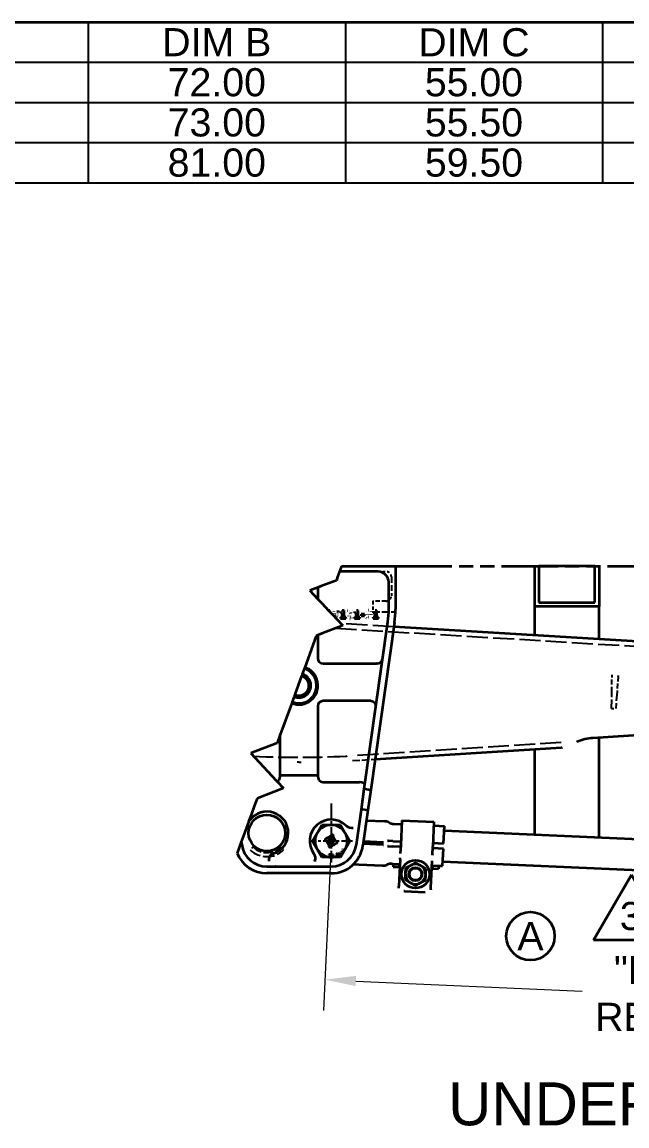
# Model space of a CAD drawing. Header units: inches. Extents: x 0 to 267, y 0 to 172.
# Drawn here: x 176.5 to 204.8, y 120.4 to 171.8 of the extents above; entities that cross this region are included whole.
import ezdxf
from ezdxf.enums import TextEntityAlignment as Align

# ---------------------------------------------------------------- set-up
doc = ezdxf.new("R2010")
doc.units = ezdxf.units.IN
doc.header["$LTSCALE"] = 8
doc.header["$MEASUREMENT"] = 0
for name, pattern in [('CHAIN', [0.7087, 0.4724, -0.0591, 0.1181, -0.0591]), ('DASHED', [0.2067, 0.1654, -0.0413]), ('DOUBLE_DASH_CHAIN', [1.2403, 0.6614, -0.0827, 0.1654, -0.0827, 0.1654, -0.0827])]:
    doc.linetypes.add(name, pattern=pattern)
for name, color, linetype, lineweight in [('Center Mark(Hutchens)', 7, 'Continuous', 25), ('Dimensions(Hutchens)', 7, 'Continuous', 25), ('Hidden Edges(Hutchens)', 7, 'DASHED', 25), ('Phantom Lines(Hutchens)', 7, 'DOUBLE_DASH_CHAIN', 70), ('Sketch Geometry(Hutchens)', 7, 'Continuous', 35), ('Symbols(Hutchens)', 7, 'Continuous', 25), ('Visible Edges(Hutchens)', 7, 'Continuous', 35)]:
    doc.layers.add(name, color=color, linetype=linetype, lineweight=lineweight)
doc.styles.add('Hutchens .164', font='ARIAL.TTF')
doc.styles.add('Hutchens .180', font='ARIAL.TTF')
doc.styles.add('Hutchens .25', font='ARIAL.TTF')
doc.dimstyles.new('HUTCHENS STD DIM X.XX', dxfattribs={"dimscale": 8, "dimtxt": 0.164, "dimasz": 0.18, "dimexe": 0.18, "dimexo": 0.0625, "dimgap": 0.09, "dimtad": 0, "dimtih": 1, "dimtoh": 1, "dimrnd": 1e-08, "dimzin": 4, "dimdsep": 46, "dimtxsty": 'Hutchens .164', "dimcen": 0.09, "dimclrd": 211, "dimclre": 211, "dimclrt": 7, "dimadec": 0, "dimazin": 1, "dimtfac": 0.762195, "dimtofl": 0, "dimtmove": 0, "dimatfit": 3, "dimfxl": 0, "dimtolj": 1, "dimtzin": 0, "dimlwd": 9, "dimlwe": 9, "dimarcsym": 0})

# ---------------------------------------------------------------- blocks, each defined once
blk = doc.blocks.new('Borders D-SIZE')
at = {"layer": 'Sketch Geometry(Hutchens)'}
blk.add_line((0.9537, 21.4797), (32.9537, 21.4797), dxfattribs=at)
at = {"layer": 'Symbols(Hutchens)', "color": 7}
for tag, height, style, p in [('PART_NO', 0.164, 'Hutchens .164', (33.0853, 2.8866)), ('REV', 0.18, 'Hutchens .180', (33.0853, 1.5662)), ('Sheet_number', 0.164, 'Hutchens .164', (33.1339, 1.1147)), ('SHTS_(TOTAL)', 0.164, 'Hutchens .164', (33.1339, 0.6452))]:
    blk.add_attdef(tag, text='', height=height, rotation=270, dxfattribs=dict(at, style=style)).set_placement(p, align=Align.MIDDLE_CENTER)
blk = doc.blocks.new('*D42')
at = {"layer": 'Defpoints', "color": 0, "linetype": 'Continuous'}
for p in [(190.966, 133.656), (219.844, 132.375), (219.557, 125.914)]:
    blk.add_point(p, dxfattribs=at)
at = {"layer": 'Dimensions(Hutchens)', "color": 211, "linetype": 'Continuous', "lineweight": 9}
for p, q in [((190.944, 133.157), (190.615, 125.758)), ((219.821, 131.875), (219.493, 124.476)), ((192.118, 127.132), (202.679, 126.664)), ((218.118, 125.978), (207.557, 126.447))]:
    blk.add_line(p, q, dxfattribs=at)
at = {"layer": 'Dimensions(Hutchens)', "color": 211, "linetype": 'Continuous'}
for points in [[(192.128, 127.372), (192.107, 126.893), (190.679, 127.196)], [(218.129, 126.218), (218.108, 125.739), (219.557, 125.914)]]:
    blk.add_solid(points, dxfattribs=at)
at = {"layer": 'Dimensions(Hutchens)', "color": 7, "linetype": 'Continuous', "lineweight": 9, "insert": (205.118, 126.555), "char_height": 1.312, "attachment_point": 5, "style": 'Hutchens .164'}
blk.add_mtext('\\A1; "F"\\PREF', dxfattribs=at)
blk = doc.blocks.new('Table1')
at = {"layer": 'Symbols(Hutchens)'}
for p, q in [((16.9537, 21.4797), (32.9537, 21.4797)), ((22.4537, 21.4797), (22.4537, 21.2456)), ((23.9537, 21.4797), (23.9537, 21.2456)), ((25.4537, 21.4797), (25.4537, 21.2456)), ((16.9537, 21.2456), (32.9537, 21.2456)), ((22.4537, 21.2456), (22.4537, 20.5434)), ((23.9537, 21.2456), (23.9537, 20.5434)), ((25.4537, 21.2456), (25.4537, 20.5434)), ((16.9537, 21.0115), (32.9537, 21.0115)), ((16.9537, 20.7774), (32.9537, 20.7774)), ((16.9537, 20.5434), (32.9537, 20.5434))]:
    blk.add_line(p, q, dxfattribs=at)
at = {"layer": 'Symbols(Hutchens)', "color": 7, "char_height": 0.164, "attachment_point": 7, "style": 'Hutchens .164'}
for s, insert in [('DIM B', (22.8854, 21.2806)), ('DIM C', (24.3791, 21.2778)), ('72.00', (22.9171, 21.0449)), ('55.00', (24.4171, 21.0449)), ('73.00', (22.9171, 20.8108)), ('55.50', (24.4171, 20.8108)), ('81.00', (22.9171, 20.5767)), ('59.50', (24.4171, 20.5767))]:
    blk.add_mtext(s, dxfattribs=dict(at, insert=insert))
blk = doc.blocks.new('FLAG')
at = {"layer": 'Sketch Geometry(Hutchens)'}
for p, q in [((-0.22, -0.1905), (0, 0.1905)), ((0, 0.1905), (0.22, -0.1905)), ((0.22, -0.1905), (-0.22, -0.1905))]:
    blk.add_line(p, q, dxfattribs=at)
at = {"layer": 'Symbols(Hutchens)', "color": 7, "style": 'Hutchens .164'}
blk.add_attdef('NO:', text='', height=0.164, dxfattribs=at).set_placement((-0.0034, -0.0497), align=Align.MIDDLE_CENTER)
blk = doc.blocks.new('REV FLAG')
at = {"layer": 'Sketch Geometry(Hutchens)'}
blk.add_circle((0, 0), 0.1409, dxfattribs=at)
at = {"layer": 'Symbols(Hutchens)', "color": 7, "style": 'Hutchens .164'}
blk.add_attdef('NO:', text='', height=0.164, dxfattribs=at).set_placement((0, 0), align=Align.MIDDLE_CENTER)

msp = doc.modelspace()

# ---------------------------------------------------------------- linework, layer by layer
at = {"layer": 'Center Mark(Hutchens)', "linetype": 'CHAIN', "ltscale": 0.190971}
msp.add_line((190.9658, 135.4079), (190.9658, 132.6563), dxfattribs=at)
at = {"layer": 'Center Mark(Hutchens)', "linetype": 'CHAIN', "ltscale": 0.138781}
msp.add_line((191.9658, 133.6563), (189.9658, 133.6563), dxfattribs=at)
at = {"layer": 'Hidden Edges(Hutchens)', "ltscale": 0.089183}
msp.add_line((193.1533, 146.2188), (193.5283, 146.2188), dxfattribs=at)
at = {"layer": 'Hidden Edges(Hutchens)', "ltscale": 0.208226}
msp.add_line((193.7783, 145.9688), (193.7783, 145.0938), dxfattribs=at)
at = {"layer": 'Hidden Edges(Hutchens)', "ltscale": 0.148704}
msp.add_line((193.5283, 144.8438), (192.9033, 144.8438), dxfattribs=at)
at = {"layer": 'Hidden Edges(Hutchens)', "ltscale": 0.118944}
msp.add_line((192.9033, 144.8438), (192.9033, 144.3438), dxfattribs=at)
at = {"layer": 'Hidden Edges(Hutchens)', "ltscale": 0.252454}
msp.add_line((192.9033, 144.3438), (193.9641, 144.3438), dxfattribs=at)
at = {"layer": 'Hidden Edges(Hutchens)', "ltscale": 0.747471}
msp.add_line((193.8942, 143.6459), (191.4266, 143.7935), dxfattribs=at)
at = {"layer": 'Hidden Edges(Hutchens)', "ltscale": 0.742459}
msp.add_line((191.1694, 143.5765), (208.327, 142.5498), dxfattribs=at)
at = {"layer": 'Hidden Edges(Hutchens)', "ltscale": 0.174616}
msp.add_line((204.065, 140.6199), (204.0735, 141.3362), dxfattribs=at)
at = {"layer": 'Hidden Edges(Hutchens)', "ltscale": 0.174961}
msp.add_line((204.3605, 141.3328), (204.3057, 140.617), dxfattribs=at)
at = {"layer": 'Hidden Edges(Hutchens)'}
for p, q in [((204.3605, 141.3329), (204.3605, 141.3328)), ((189.4658, 137.3282), (189.4662, 137.3282))]:
    msp.add_line(p, q, dxfattribs=at)
at = {"layer": 'Hidden Edges(Hutchens)', "ltscale": 0.321944}
msp.add_line((204.0558, 139.8364), (204.065, 140.6199), dxfattribs=at)
at = {"layer": 'Hidden Edges(Hutchens)', "ltscale": 0.322228}
msp.add_line((204.3057, 140.617), (204.2458, 139.8341), dxfattribs=at)
at = {"layer": 'Hidden Edges(Hutchens)', "ltscale": 0.045137}
msp.add_line((204.0558, 139.8364), (204.2458, 139.8341), dxfattribs=at)
at = {"layer": 'Hidden Edges(Hutchens)', "ltscale": 0.738648}
msp.add_line((201.7014, 138.2473), (191.949, 137.6377), dxfattribs=at)
at = {"layer": 'Hidden Edges(Hutchens)', "ltscale": 0.252094}
msp.add_line((191.9635, 137.4062), (193.0207, 137.4723), dxfattribs=at)
at = {"layer": 'Hidden Edges(Hutchens)', "ltscale": 0.044541}
for p, q in [((187.3195, 133.385), (187.1869, 133.2524)), ((188.7448, 133.2524), (188.6122, 133.385))]:
    msp.add_line(p, q, dxfattribs=at)
at = {"layer": 'Hidden Edges(Hutchens)', "ltscale": 0.401905, "flags": 128}
msp.add_lwpolyline([(204.0735, 141.3362), (204.0767, 141.4048)], dxfattribs=at)
at = {"layer": 'Hidden Edges(Hutchens)', "ltscale": 0.31875, "flags": 128}
msp.add_lwpolyline([(204.3605, 141.3329), (204.3768, 141.3838)], dxfattribs=at)
at = {"layer": 'Hidden Edges(Hutchens)', "ltscale": 0.187933, "flags": 128}
msp.add_lwpolyline([(202.4311, 138.2773), (202.4169, 138.2713)], dxfattribs=at)
at = {"layer": 'Hidden Edges(Hutchens)', "ltscale": 0.575253, "flags": 128}
msp.add_lwpolyline([(189.4658, 137.3282), (189.3866, 137.3283)], dxfattribs=at)
at = {"layer": 'Hidden Edges(Hutchens)', "ltscale": 0.755592, "flags": 128}
msp.add_lwpolyline([(189.4662, 137.3282), (189.5704, 137.3284)], dxfattribs=at)
at = {"layer": 'Hidden Edges(Hutchens)', "ltscale": 0.093397}
for centre, start, end in [((193.5283, 145.9688), 0, 90), ((193.5283, 145.0938), 270, 0)]:
    msp.add_arc(centre, 0.25, start, end, dxfattribs=at)
at = {"layer": 'Hidden Edges(Hutchens)', "ltscale": 0.698266}
msp.add_arc((189.4658, 177.3691), 39.8089, 266.9289, 273.57633, dxfattribs=at)
at = {"layer": 'Hidden Edges(Hutchens)', "ltscale": 0.341747}
msp.add_arc((187.9658, 134.0313), 0.9141, 225, 315, dxfattribs=at)
at = {"layer": 'Hidden Edges(Hutchens)', "ltscale": 0.411869}
msp.add_arc((187.9658, 134.0313), 1.1016, 225, 315, dxfattribs=at)
at = {"layer": 'Phantom Lines(Hutchens)', "lineweight": 35, "ltscale": 0.498836}
msp.add_line((193.9658, 146.4688), (253.3617, 146.4688), dxfattribs=at)
at = {"layer": 'Visible Edges(Hutchens)'}
for p, q in [((191.3577, 146.2188), (191.2667, 145.9688)), ((191.4487, 146.4688), (191.3577, 146.2188)), ((193.1533, 146.2188), (191.3577, 146.2188)), ((191.4487, 146.4688), (193.9658, 146.4688)), ((193.9658, 146.4688), (193.9658, 144.4688)), ((200.4658, 146.4688), (200.6533, 146.4688)), ((200.4658, 144.5938), (200.4658, 146.4688)), ((200.6533, 146.4688), (200.6533, 144.7813)), ((203.2783, 146.4688), (200.6533, 146.4688)), ((203.2783, 144.7813), (203.2783, 146.4688)), ((203.2783, 146.4688), (203.4658, 146.4688)), ((203.4658, 146.4688), (203.4658, 144.5938)), ((191.2095, 145.8116), (190.5283, 145.5476)), ((191.2667, 145.9688), (191.2095, 145.8116)), ((193.6533, 144.4688), (193.6533, 145.7188)), ((190.3408, 145.4749), (189.9705, 145.3314)), ((189.9705, 145.3314), (190.3408, 144.9403)), ((190.5283, 145.5476), (190.3408, 145.4749)), ((190.3408, 145.4749), (190.3408, 144.9403)), ((190.3408, 144.9403), (190.5283, 144.7423)), ((190.5283, 144.7423), (190.8454, 144.4074)), ((200.6533, 144.7813), (203.2783, 144.7813)), ((190.8454, 144.4074), (190.909, 144.3402)), ((190.909, 144.4074), (190.8454, 144.4074)), ((190.909, 144.3402), (190.909, 144.4074)), ((190.909, 144.3402), (191.0425, 144.1993)), ((191.0425, 144.1993), (191.2079, 144.0245)), ((191.291, 144.3336), (191.2977, 144.3336)), ((191.2977, 144.3336), (191.2977, 144.4071)), ((191.3956, 144.3564), (191.3956, 144.2953)), ((191.3956, 144.2953), (191.4746, 144.2953)), ((191.3956, 144.0968), (191.3956, 144.0315)), ((191.4746, 144.0968), (191.3956, 144.0968)), ((191.4746, 144.2953), (191.4746, 144.0968)), ((191.5661, 144.4074), (191.484, 144.4074)), ((191.5661, 144.0968), (191.5661, 144.4074)), ((191.6432, 144.0968), (191.5661, 144.0968)), ((191.6432, 144.0315), (191.6432, 144.0968)), ((191.7599, 144.2236), (191.7599, 144.222)), ((191.9149, 144.2345), (191.9149, 144.2357)), ((192.0526, 144.3564), (192.0526, 144.2953)), ((192.0526, 144.2953), (192.1316, 144.2953)), ((192.0526, 144.0968), (192.0526, 144.0315)), ((192.1316, 144.0968), (192.0526, 144.0968)), ((192.1316, 144.2953), (192.1316, 144.0968)), ((192.2231, 144.4074), (192.141, 144.4074)), ((192.2231, 144.0968), (192.2231, 144.4074)), ((192.3003, 144.0968), (192.2231, 144.0968)), ((192.3003, 144.0315), (192.3003, 144.0968)), ((192.3595, 144.2321), (192.3595, 144.1622)), ((192.5263, 144.2321), (192.3595, 144.2321)), ((192.3595, 144.1622), (192.5263, 144.1622)), ((192.5263, 144.1622), (192.5263, 144.2321)), ((192.932, 144.3564), (192.932, 144.2953)), ((192.932, 144.2953), (193.011, 144.2953)), ((192.932, 144.0968), (192.932, 144.0315)), ((193.011, 144.0968), (192.932, 144.0968)), ((193.011, 144.2953), (193.011, 144.0968)), ((193.1025, 144.4074), (193.0205, 144.4074)), ((193.1025, 144.0968), (193.1025, 144.4074)), ((193.1797, 144.0968), (193.1025, 144.0968)), ((193.1797, 144.0315), (193.1797, 144.0968)), ((203.4658, 144.5938), (200.4658, 144.5938)), ((200.4658, 143.2526), (200.4658, 144.5938)), ((203.4658, 143.0731), (203.4658, 144.5938)), ((191.5079, 143.7077), (190.5283, 143.328)), ((191.2079, 144.0245), (191.5079, 143.7077)), ((191.3956, 144.0315), (191.6432, 144.0315)), ((192.0526, 144.0315), (192.3003, 144.0315)), ((192.5095, 136.0897), (193.612, 143.8822)), ((193.9215, 143.8384), (192.8189, 136.0459)), ((192.932, 144.0315), (193.1797, 144.0315)), ((208.3408, 142.7813), (193.8942, 143.6459)), ((190.2689, 143.2275), (189.7314, 141.7506)), ((190.3408, 143.2553), (190.2689, 143.2275)), ((190.5283, 143.328), (190.3408, 143.2553)), ((190.3408, 143.2553), (190.3408, 142.1876)), ((189.7101, 141.6922), (189.62, 141.4445)), ((189.7314, 141.7506), (189.7101, 141.6922)), ((190.5908, 141.9376), (193.0844, 141.9376)), ((193.1198, 141.9376), (193.0844, 141.9376)), ((189.5875, 141.3552), (189.2705, 140.4844)), ((189.6083, 141.4123), (189.5875, 141.3552)), ((189.62, 141.4445), (189.6083, 141.4123)), ((189.1266, 140.0889), (188.5908, 138.617)), ((189.1478, 140.1473), (189.1266, 140.0889)), ((189.238, 140.395), (189.1478, 140.1473)), ((189.2497, 140.4272), (189.238, 140.395)), ((189.2705, 140.4844), (189.2497, 140.4272)), ((192.8014, 140.1876), (190.5908, 140.1876)), ((190.3408, 139.9376), (190.3408, 136.7251)), ((188.5908, 138.617), (188.4491, 138.2275)), ((188.5908, 136.7251), (188.5908, 138.617)), ((205.7858, 138.6208), (203.1849, 138.4582)), ((203.4658, 133.8223), (203.4658, 138.4758)), ((188.4033, 138.2097), (187.2101, 137.7473)), ((188.4491, 138.2275), (188.4033, 138.2097)), ((193.0207, 137.4723), (201.7159, 138.0157)), ((200.4658, 133.9554), (200.4658, 137.9376)), ((201.7313, 138.0224), (201.7325, 138.0229)), ((187.2101, 137.7473), (188.4033, 136.487)), ((188.4033, 136.487), (188.454, 136.4334)), ((188.454, 136.4334), (188.7475, 136.1235)), ((188.5908, 136.7251), (190.3408, 136.7251)), ((190.5908, 136.4063), (192.2838, 136.4063)), ((188.7475, 136.1235), (187.5085, 135.6433)), ((192.3742, 135.1334), (192.5095, 136.0897)), ((192.5095, 136.0897), (192.8189, 136.0459)), ((192.8189, 136.0459), (192.6836, 135.0897)), ((187.4209, 135.4025), (187.3747, 135.2758)), ((187.5085, 135.6433), (187.4209, 135.4025)), ((187.2322, 134.8843), (187.1464, 134.6484)), ((187.3747, 135.2758), (187.2322, 134.8843)), ((192.1416, 133.49), (192.3742, 135.1334)), ((192.6836, 135.0897), (192.3742, 135.1334)), ((192.6836, 135.0897), (192.451, 133.4462)), ((187.1238, 134.5862), (186.9536, 134.1187)), ((187.1464, 134.6484), (187.1238, 134.5862)), ((190.3163, 134.0313), (190.5328, 134.4063)), ((190.5328, 134.4063), (190.9658, 134.4063)), ((190.9658, 134.4063), (191.3988, 134.4063)), ((191.3988, 134.4063), (191.6154, 134.0313)), ((192.6167, 134.6171), (193.4467, 134.5802)), ((193.6742, 134.5145), (193.6558, 134.524)), ((193.8833, 134.4583), (194.2539, 134.4418)), ((194.2616, 134.6147), (194.2108, 133.4717)), ((194.2616, 134.6147), (195.7601, 134.5481)), ((195.7601, 134.5481), (195.7094, 133.4052)), ((195.7524, 134.3753), (196.2519, 134.3531)), ((196.2162, 133.5484), (196.2519, 134.3531)), ((186.9536, 134.1187), (186.7718, 133.6191)), ((190.0998, 133.6563), (190.3163, 134.0313)), ((190.8159, 133.8223), (190.6941, 133.752)), ((190.8738, 133.7845), (190.8586, 133.8109)), ((190.8856, 133.8265), (190.9009, 133.8001)), ((191.0188, 133.9395), (190.8971, 133.8692)), ((191.0612, 133.8566), (191.0653, 133.859)), ((191.187, 133.6388), (191.0612, 133.8566)), ((191.0768, 133.9017), (191.0615, 133.9281)), ((191.6154, 134.0313), (191.8319, 133.6563)), ((196.2426, 134.1429), (214.6307, 133.3267)), ((186.7718, 133.6191), (186.5781, 133.087)), ((186.7718, 133.6191), (186.79, 133.49)), ((190.3163, 133.2813), (190.0998, 133.6563)), ((190.6826, 133.7093), (190.6979, 133.6829)), ((190.7406, 133.6715), (190.7447, 133.6739)), ((190.7447, 133.6739), (190.8704, 133.4561)), ((190.8529, 133.7364), (190.8624, 133.7418)), ((190.8649, 133.7156), (190.8529, 133.7364)), ((190.8549, 133.411), (190.8701, 133.3846)), ((190.8704, 133.4561), (190.8663, 133.4537)), ((190.9128, 133.3731), (191.0346, 133.4435)), ((190.9436, 133.7887), (190.953, 133.7941)), ((190.953, 133.7941), (190.965, 133.7733)), ((190.9787, 133.5186), (190.9667, 133.5393)), ((190.9881, 133.524), (190.9787, 133.5186)), ((191.0461, 133.4862), (191.0308, 133.5126)), ((191.0579, 133.5282), (191.0731, 133.5018)), ((191.0667, 133.5971), (191.0787, 133.5763)), ((191.0787, 133.5763), (191.0693, 133.5709)), ((191.1158, 133.4903), (191.2376, 133.5606)), ((191.1911, 133.6412), (191.187, 133.6388)), ((191.249, 133.6033), (191.2338, 133.6298)), ((191.8319, 133.6563), (191.6154, 133.2813)), ((193.3982, 133.4858), (192.4625, 133.5274)), ((192.4801, 133.6517), (193.4037, 133.6107)), ((193.2109, 133.4941), (193.2164, 133.619)), ((193.3413, 133.6135), (193.3357, 133.4886)), ((193.5979, 133.4144), (193.6066, 133.414)), ((193.6253, 133.4132), (193.6066, 133.414)), ((193.6176, 133.6638), (193.609, 133.6642)), ((193.6176, 133.6638), (193.6364, 133.6629)), ((193.6253, 133.4132), (193.8365, 133.4038)), ((193.8475, 133.6536), (193.6364, 133.6629)), ((194.2071, 133.3874), (193.8365, 133.4038)), ((193.8475, 133.6536), (194.2182, 133.6371)), ((194.2105, 133.4642), (194.1933, 133.0764)), ((194.2108, 133.4717), (194.2105, 133.4642)), ((195.6918, 133.0099), (195.709, 133.3976)), ((196.2051, 133.2987), (195.7056, 133.3209)), ((195.7094, 133.4052), (195.709, 133.3976)), ((195.7167, 133.5706), (196.2162, 133.5484)), ((196.1694, 132.494), (196.2051, 133.2987)), ((190.5328, 132.9063), (190.3163, 133.2813)), ((190.9658, 132.9063), (190.5328, 132.9063)), ((190.932, 133.0357), (190.8559, 133.0357)), ((190.8559, 133.0357), (190.8559, 133.0216)), ((190.8559, 133.0216), (190.9178, 133.0216)), ((190.9178, 133.0216), (190.863, 132.9157)), ((190.863, 132.9157), (190.8801, 132.9157)), ((190.8801, 132.9157), (190.932, 133.0177)), ((190.932, 133.0177), (190.932, 133.0357)), ((191.3988, 132.9063), (190.9658, 132.9063)), ((191.0235, 133.0138), (191.0254, 133.003)), ((191.0254, 133.003), (191.0469, 133.0068)), ((191.0609, 132.9276), (191.0394, 132.9238)), ((191.0394, 132.9238), (191.0415, 132.9117)), ((191.0415, 132.9117), (191.0992, 132.9219)), ((191.0573, 133.0368), (191.0451, 133.0346)), ((191.0469, 133.0068), (191.0609, 132.9276)), ((191.0761, 132.9303), (191.0573, 133.0368)), ((191.0971, 132.934), (191.0761, 132.9303)), ((191.0992, 132.9219), (191.0971, 132.934)), ((191.2162, 132.9692), (191.2155, 132.9688)), ((191.2155, 132.9688), (191.222, 132.9548)), ((191.3298, 133.0856), (191.2905, 133.0628)), ((191.2905, 133.0628), (191.2978, 133.0502)), ((191.2978, 133.0502), (191.3371, 133.0729)), ((191.3371, 133.0729), (191.3298, 133.0856)), ((191.6154, 133.2813), (191.3988, 132.9063)), ((191.4604, 133.2687), (191.4735, 133.2577)), ((191.4735, 133.2577), (191.4741, 133.2584)), ((191.5341, 133.2036), (191.5471, 133.1927)), ((191.584, 133.2583), (191.5462, 133.2132)), ((191.5471, 133.1927), (191.5947, 133.2494)), ((191.5947, 133.2494), (191.584, 133.2583)), ((194.1812, 132.8031), (194.1255, 131.5488)), ((187.9658, 132.4688), (190.9658, 132.4688)), ((192.0066, 132.5761), (192.2627, 132.5648)), ((192.2627, 132.5648), (193.3551, 132.5163)), ((193.5875, 132.5616), (193.5684, 132.5537)), ((193.8007, 132.5991), (193.8594, 132.5965)), ((193.8594, 132.5965), (193.8535, 132.4616)), ((193.8535, 132.4616), (194.1344, 132.4492)), ((193.8594, 132.5965), (194.1404, 132.584)), ((194.1404, 132.584), (194.1344, 132.4492)), ((194.1344, 132.4492), (194.1654, 132.4478)), ((194.1714, 132.5827), (194.1404, 132.584)), ((194.4337, 132.1553), (194.4447, 132.4041)), ((194.4447, 132.4041), (194.6658, 132.519)), ((194.6658, 132.519), (194.7042, 132.539)), ((194.7042, 132.539), (194.9253, 132.6539)), ((194.9253, 132.6539), (195.1353, 132.5199)), ((195.1353, 132.5199), (195.1718, 132.4965)), ((195.1718, 132.4965), (195.3818, 132.3625)), ((195.3818, 132.3625), (195.3708, 132.1137)), ((195.624, 131.4823), (195.6797, 132.7366)), ((195.6639, 132.3813), (195.6642, 132.3813)), ((195.6642, 132.3813), (195.6954, 132.3799)), ((195.6699, 132.5161), (195.6702, 132.5161)), ((195.7014, 132.5147), (195.6702, 132.5161)), ((195.7014, 132.5147), (195.6954, 132.3799)), ((195.6954, 132.3799), (195.9764, 132.3674)), ((195.7014, 132.5147), (195.9823, 132.5023)), ((195.9823, 132.5023), (195.9764, 132.3674)), ((195.9823, 132.5023), (196.1694, 132.494)), ((196.1787, 132.7043), (214.5669, 131.8882)), ((190.9658, 132.1563), (187.9658, 132.1563)), ((194.4207, 131.8631), (194.4318, 132.112)), ((194.6307, 131.7291), (194.4207, 131.8631)), ((194.4318, 132.112), (194.4337, 132.1553)), ((195.3578, 131.8215), (195.1367, 131.7067)), ((195.3688, 132.0704), (195.3578, 131.8215)), ((195.3708, 132.1137), (195.3688, 132.0704)), ((194.1217, 131.4627), (194.1255, 131.5488)), ((194.3821, 131.3151), (195.3477, 131.2722)), ((194.6673, 131.7058), (194.6307, 131.7291)), ((194.8773, 131.5718), (194.6673, 131.7058)), ((195.0983, 131.6867), (194.8773, 131.5718)), ((195.1367, 131.7067), (195.0983, 131.6867)), ((195.6202, 131.3962), (195.624, 131.4823))]:
    msp.add_line(p, q, dxfattribs=at)
at = {"layer": 'Visible Edges(Hutchens)', "flags": 128}
for points in [[(191.0877, 144.3539), (191.0844, 144.3497)], [(191.1357, 144.1844), (191.1357, 144.1853)], [(191.1364, 144.2071), (191.1379, 144.2078)], [(191.1367, 144.2555), (191.1382, 144.2651)], [(191.1558, 144.1026), (191.1526, 144.1068)], [(191.1762, 144.216), (191.1789, 144.2159)], [(191.2172, 144.2813), (191.2147, 144.2813)], [(191.2175, 144.2035), (191.2195, 144.2017)], [(191.2196, 144.1026), (191.2191, 144.102)], [(191.2354, 144.4135), (191.2262, 144.4134)], [(191.2345, 144.3451), (191.2397, 144.345)], [(191.2348, 144.1546), (191.2347, 144.1467)], [(191.2868, 144.26), (191.2847, 144.2616)], [(191.2977, 144.4071), (191.2965, 144.4074)], [(191.3293, 144.1591), (191.3293, 144.1626)], [(191.4576, 144.3658), (191.456, 144.3651)], [(191.484, 144.4074), (191.4839, 144.4057)], [(191.6906, 144.1327), (191.6907, 144.1298)], [(191.7007, 144.3138), (191.701, 144.3052)], [(191.7368, 144.3849), (191.7334, 144.382)], [(191.7599, 144.222), (191.7553, 144.22)], [(191.7824, 144.1445), (191.7827, 144.1504)], [(191.7937, 144.3153), (191.7937, 144.3176)], [(191.8076, 144.2008), (191.812, 144.1989)], [(191.825, 144.2743), (191.8228, 144.2753)], [(191.8396, 144.415), (191.8326, 144.4149)], [(191.8396, 144.3512), (191.844, 144.3511)], [(191.8532, 144.1822), (191.8554, 144.1812)], [(191.8675, 144.257), (191.8613, 144.2593)], [(191.8766, 144.0968), (191.8742, 144.0953)], [(191.8864, 144.3092), (191.8862, 144.3042)], [(191.8946, 144.1318), (191.8945, 144.1283)], [(191.9149, 144.2357), (191.9207, 144.2385)], [(191.9426, 144.388), (191.94, 144.3897)], [(191.9778, 144.3202), (191.9777, 144.325)], [(191.9875, 144.1357), (191.9873, 144.144)], [(192.1146, 144.3658), (192.1131, 144.3651)], [(192.141, 144.4074), (192.1409, 144.4057)], [(192.5741, 144.219), (192.5741, 144.2139)], [(192.6072, 144.3649), (192.6044, 144.3607)], [(192.6686, 144.2187), (192.6686, 144.2298)], [(192.7187, 144.4141), (192.7114, 144.414)], [(192.7187, 144.0929), (192.7119, 144.0934)], [(192.7187, 144.3448), (192.7254, 144.3443)], [(192.7685, 144.219), (192.7685, 144.2082)], [(192.8305, 144.3633), (192.8274, 144.3676)], [(192.8631, 144.219), (192.863, 144.2285)], [(192.994, 144.3658), (192.9925, 144.3651)], [(193.0205, 144.4074), (193.0203, 144.4057)], [(191.1883, 144.0874), (191.1873, 144.0874)], [(191.2079, 144.0245), (191.2147, 144.0252)], [(191.7256, 144.0549), (191.7284, 144.0527)], [(191.8429, 144.0871), (191.8378, 144.0873)], [(191.8386, 144.0227), (191.8471, 144.0228)], [(191.9483, 144.0549), (191.9512, 144.0572)], [(192.6069, 144.0734), (192.61, 144.0691)], [(192.7187, 144.0236), (192.7229, 144.0236)], [(192.8302, 144.0728), (192.8329, 144.0768)], [(201.72, 138.0181), (201.7176, 138.0168)], [(201.7312, 138.0224), (201.7238, 138.0182)], [(201.7325, 138.0229), (201.757, 138.0333)], [(201.7413, 138.031), (201.7411, 138.0309)], [(192.297, 134.5883), (192.2943, 134.5719)], [(191.4746, 133.2969), (191.474, 133.2961)], [(191.4845, 133.2871), (191.4849, 133.2875)], [(191.4977, 133.2952), (191.4982, 133.2953)], [(191.5131, 133.2901), (191.5147, 133.2885)], [(191.5229, 133.3031), (191.5212, 133.3044)], [(193.3982, 133.4858), (193.4057, 133.4804)], [(193.609, 133.6642), (193.6005, 133.6644)], [(191.0451, 133.0346), (191.0451, 133.0333)], [(191.1755, 133.0566), (191.1753, 133.0556)], [(191.1781, 133.0245), (191.1786, 133.0233)], [(191.1926, 133.032), (191.1919, 133.0335)], [(191.1951, 133.0781), (191.1943, 133.0777)], [(191.2006, 133.0662), (191.2011, 133.0664)], [(191.2028, 133.0022), (191.2037, 133.002)], [(191.2088, 133.0165), (191.2081, 133.0167)], [(191.2171, 133.0664), (191.2186, 133.0656)], [(191.222, 132.9548), (191.2224, 132.9549)], [(191.2238, 133.0796), (191.2229, 133.0799)], [(191.2244, 133.0192), (191.2239, 133.0189)], [(191.2268, 133.0056), (191.2276, 133.006)], [(191.2311, 132.9726), (191.2306, 132.9724)], [(191.2351, 132.9591), (191.2367, 132.9599)], [(191.2382, 133.0412), (191.2383, 133.0409)], [(191.2411, 133.0342), (191.2407, 133.0336)], [(191.2459, 133.0237), (191.2467, 133.0214)], [(191.2544, 133.0448), (191.2535, 133.0467)], [(191.2637, 132.9936), (191.2641, 132.9965)], [(191.3733, 133.1849), (191.3712, 133.1828)], [(191.3763, 133.1535), (191.376, 133.1543)], [(191.3819, 133.1747), (191.3826, 133.1752)], [(191.3841, 133.1123), (191.3864, 133.1096)], [(191.3966, 133.1228), (191.3957, 133.1239)], [(191.4033, 133.1764), (191.4041, 133.176)], [(191.423, 133.0977), (191.4213, 133.0987)], [(191.4303, 133.1512), (191.4312, 133.15)], [(191.4428, 133.1617), (191.4405, 133.1643)], [(191.4451, 133.0993), (191.4443, 133.0987)], [(191.4505, 133.1204), (191.4507, 133.1196)], [(191.4536, 133.0891), (191.4557, 133.0912)], [(191.4741, 133.2584), (191.4741, 133.2587)], [(191.4765, 133.2716), (191.4767, 133.2721)], [(191.5306, 133.2444), (191.5308, 133.2428)], [(191.5373, 133.2829), (191.537, 133.2836)], [(191.5427, 133.2574), (191.5426, 133.2583)], [(191.5462, 133.2132), (191.5461, 133.2144)], [(194.1812, 132.8031), (194.1842, 132.8714)], [(195.6918, 133.0099), (195.6915, 133.0016)], [(188.366, 132.4688), (188.3508, 132.4692)], [(190.2101, 132.7188), (190.2024, 132.6989)], [(194.3821, 131.3151), (194.3647, 131.3161)], [(195.6202, 131.3962), (195.6192, 131.3858)]]:
    msp.add_lwpolyline(points, dxfattribs=at)
at = {"layer": 'Visible Edges(Hutchens)'}
for centre, radius in [((187.9658, 134.0313), 0.8516), ((190.9658, 133.6563), 0.0781), ((194.9013, 132.1128), 0.6562), ((194.9013, 132.1128), 0.3126), ((194.9013, 132.1128), 0.3125), ((194.9013, 132.1128), 0.28)]:
    msp.add_circle(centre, radius, dxfattribs=at)
for centre, radius, start, end in [((193.1533, 145.7188), 0.5, 0, 90), ((189.4658, 144.4688), 4.1875, 351.94657, 0), ((189.4658, 144.4688), 4.5, 351.94657, 0), ((190.5908, 142.1876), 0.25, 180, 270), ((193.1198, 142.1876), 0.25, 270, 351.94657), ((189.4658, 140.9063), 0.885, 247.45987, 72.54013), ((189.4658, 140.9063), 0.823, 247.26837, 72.73163), ((189.4658, 140.9063), 0.5598, 245.98221, 74.01779), ((189.4658, 140.9063), 0.5257, 245.72082, 74.27918), ((189.4658, 140.9063), 0.465, 245.16139, 74.83861), ((190.5908, 139.9376), 0.25, 90, 180), ((192.8014, 139.9376), 0.25, 81.94657, 90), ((192.8014, 139.9376), 0.25, 351.94657, 81.94657), ((203.3252, 136.2126), 2.25, 93.57633, 113.41481), ((188.3408, 136.6563), 0.25, 296.92483, 321.53158), ((190.5908, 136.6563), 0.25, 218.46842, 270), ((187.9658, 134.0313), 1, 287.75279, 143.02001), ((186.9174, 134.8209), 0.3125, 311.33963, 323.02001), ((190.9658, 133.6563), 1, 45.72502, 216.22155), ((190.9658, 133.6563), 0.75, 90, 150), ((190.9658, 133.6563), 0.75, 30, 90), ((191.9257, 134.6408), 0.375, 225.72502, 281.41779), ((193.4246, 134.0807), 0.5, 62.45099, 87.45871), ((193.9054, 134.9578), 0.5, 242.45099, 267.45871), ((190.9658, 133.6563), 0.75, 150, 210), ((190.8315, 133.7953), 0.0312, 30, 120), ((190.9127, 133.8422), 0.0313, 120, 210), ((190.9279, 133.8157), 0.0312, 210, 300), ((191.0345, 133.9125), 0.0313, 30, 120), ((191.0497, 133.8861), 0.0313, 300, 30), ((190.9658, 133.6563), 0.75, 330, 30), ((187.9658, 133.6563), 1.1875, 188.05343, 270), ((190.7097, 133.725), 0.0313, 120, 210), ((190.725, 133.6986), 0.0312, 210, 300), ((190.9658, 133.6563), 0.117, 149.5768, 270.4232), ((190.882, 133.4266), 0.0312, 120, 210), ((190.8467, 133.7689), 0.0312, 300, 30), ((190.8972, 133.4002), 0.0312, 210, 300), ((190.9658, 133.6563), 0.117, 329.5768, 90.4232), ((190.9658, 133.6563), 1.1875, 270, 351.94657), ((190.9658, 133.6563), 1.5, 270, 351.94657), ((191.0037, 133.4969), 0.0312, 30, 120), ((191.019, 133.4705), 0.0313, 300, 30), ((191.0849, 133.5438), 0.0312, 120, 210), ((191.1002, 133.5174), 0.0312, 210, 300), ((191.2067, 133.6141), 0.0312, 30, 120), ((191.222, 133.5877), 0.0312, 300, 30), ((187.9658, 133.6563), 1.5, 202.30664, 270), ((188.366, 132.7813), 0.3125, 107.75279, 191.53696), ((189.8566, 132.8438), 0.375, 340.52878, 36.22155), ((190.9658, 133.6563), 0.75, 210, 270), ((190.9658, 133.6563), 0.75, 270, 330), ((193.3773, 133.0158), 0.5, 267.45871, 292.46644), ((193.7786, 132.0996), 0.5, 87.45871, 112.46644), ((194.9013, 132.1128), 0.4695, 120.10321, 174.81422), ((194.9013, 132.1128), 0.4695, 60.10321, 114.81422), ((194.9013, 132.1128), 0.4695, 0.10321, 54.81422), ((194.9013, 132.1128), 0.4695, 180.10321, 234.81422), ((194.9013, 132.1128), 0.4695, 300.10321, 354.81422), ((194.9013, 132.1128), 0.4695, 240.10321, 294.81422)]:
    msp.add_arc(centre, radius, start, end, dxfattribs=at)
for centre, major_axis, ratio, start_param, end_param in [((188.4033, 136.7251), (0, -0.3187), 0.5882353, 0.7903528, 1.5707963), ((190.5283, 136.7251), (0, -0.3187), 0.5882353, 4.712389, 5.4928325), ((192.232, 135.9133), (0.0696, 0.4918), 0.5032911, 0, 0.0710916), ((192.2921, 136.3383), (-0.2475, 0.035), 0.269989, 3.1415927, 4.712389)]:
    msp.add_ellipse(centre, major_axis=major_axis, ratio=ratio, start_param=start_param, end_param=end_param, dxfattribs=at)

# ---------------------------------------------------------------- block references
at = {"xscale": 8, "yscale": 8, "zscale": 8}
for name in ['Borders D-SIZE', 'Table1']:
    msp.add_blockref(name, (0, 0), dxfattribs=at)
for name, p, values in [('FLAG', (204.9745, 130.5596), {'NO:': '3'}), ('REV FLAG', (200.2667, 129.2247), {'NO:': 'A'})]:
    msp.add_blockref(name, p, dxfattribs=at).add_auto_attribs(values)

# ---------------------------------------------------------------- texts
at = {"layer": 'Symbols(Hutchens)', "color": 7, "insert": (196.4259, 120.3763), "char_height": 2, "attachment_point": 7, "style": 'Hutchens .25'}
msp.add_mtext('UNDERSLUNG OPTION - ALL AXLES', dxfattribs=at)

# ---------------------------------------------------------------- dimensions: what is measured, and where the dimension line sits
at = {"layer": 'Dimensions(Hutchens)', "color": 211, "linetype": 'Continuous', "lineweight": 9}
dim = msp.add_linear_dim(base=(219.5569, 125.9145), p1=(190.9658, 133.6563), p2=(219.8437, 132.3747), angle=177.45871, text=' "F"\\PREF', dimstyle='HUTCHENS STD DIM X.XX', override={"dimdec": 2, "dimtp": 0, "dimtm": 0, "dimtdec": 2, "dimatfit": 2}, dxfattribs=at)
dim.commit()
dim.dimension.update_dxf_attribs({"geometry": '*D42', "text_midpoint": (205.118, 126.5553), "dimtype": 160})

doc.saveas('drawing.dxf')
